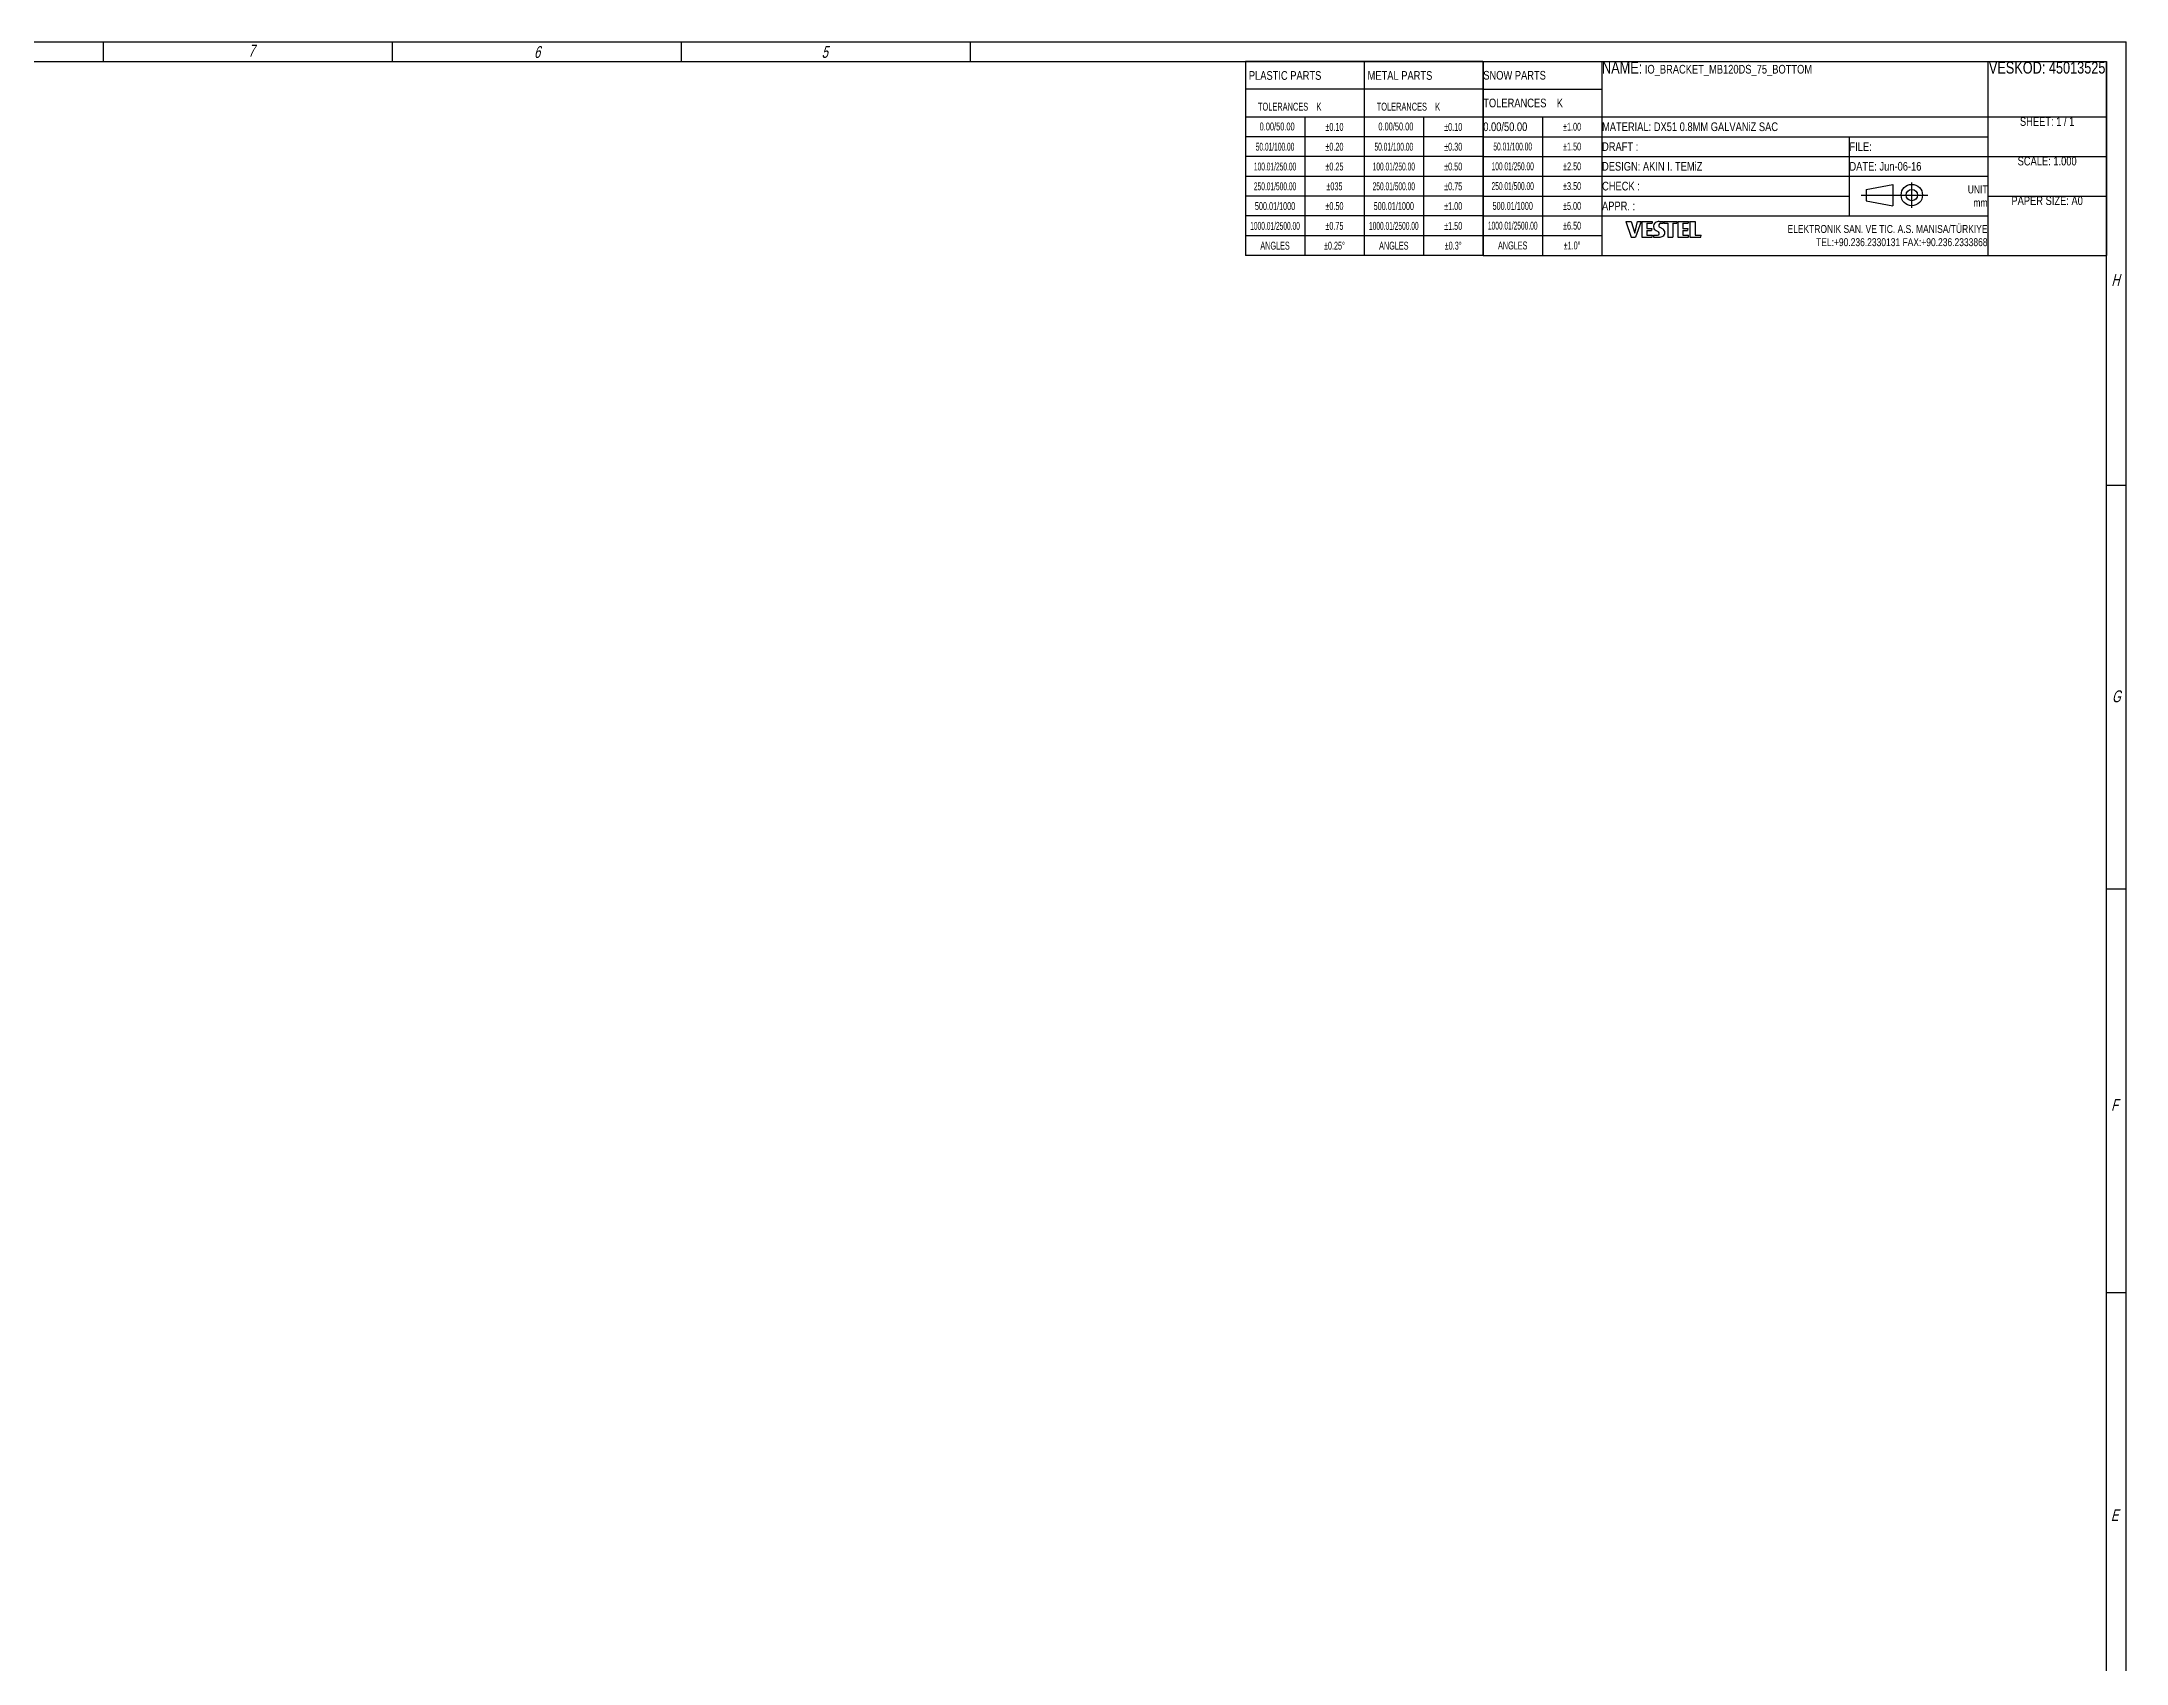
# Model space of a CAD drawing. Header units: millimetres. Extents: x 0 to 1155, y 0 to 831.
# Drawn here: x 628 to 1155, y 421 to 831 of the extents above; entities that cross this region are included whole.
import ezdxf

# ---------------------------------------------------------------- set-up
doc = ezdxf.new("R2010")
doc.units = ezdxf.units.MM
doc.header["$LTSCALE"] = 65.395
doc.layers.get('0').update_dxf_attribs({"linetype": 'CONTINUOUS'})
doc.styles.get("Standard").update_dxf_attribs({"font": 'txt', "width": 0.5})
doc.styles.add('TEXTSTYLE_2', font='txt', dxfattribs={"width": 0.7})
doc.styles.add('TEXTSTYLE_3', font='txt', dxfattribs={"width": 0.8})
doc.styles.add('TEXTSTYLE_6', font='txt', dxfattribs={"width": 0.6})

# ---------------------------------------------------------------- blocks, each defined once
blk = doc.blocks.new('*T4')
at = {"color": 0, "linetype": 'Continuous', "lineweight": -2}
for p, q in [((0, 0), (2.5, 0)), ((0, 0), (0, -3.5)), ((2.5, 0), (5, 0)), ((5, 0), (7.5, 0)), ((7.5, 0), (10, 0)), ((10, 0), (12.5, 0)), ((12.5, 0), (15, 0)), ((15, 0), (17.5, 0)), ((17.5, 0), (20, 0)), ((20, 0), (22.5, 0)), ((22.5, 0), (25, 0)), ((25, 0), (27.5, 0)), ((27.5, 0), (30, 0)), ((30, 0), (32.5, 0)), ((32.5, 0), (35, 0)), ((35, 0), (37.5, 0)), ((37.5, 0), (40, 0)), ((40, 0), (42.5, 0)), ((42.5, 0), (45, 0)), ((45, 0), (47.5, 0)), ((47.5, 0), (50, 0)), ((50, 0), (52.5, 0)), ((52.5, 0), (55, 0)), ((55, 0), (57.5, 0)), ((57.5, 0), (60, 0)), ((60, 0), (62.5, 0)), ((62.5, 0), (65, 0)), ((65, 0), (67.5, 0)), ((67.5, 0), (70, 0)), ((70, 0), (72.5, 0)), ((72.5, 0), (75, 0)), ((75, 0), (77.5, 0)), ((77.5, 0), (80, 0)), ((80, 0), (82.5, 0)), ((82.5, 0), (85, 0)), ((85, 0), (87.5, 0)), ((87.5, 0), (90, 0)), ((90, 0), (92.5, 0)), ((92.5, 0), (95, 0)), ((95, 0), (97.5, 0)), ((97.5, 0), (100, 0)), ((100, 0), (102.5, 0)), ((102.5, 0), (105, 0)), ((105, 0), (107.5, 0)), ((107.5, 0), (110, 0)), ((110, 0), (112.5, 0)), ((112.5, 0), (115, 0)), ((115, 0), (117.5, 0)), ((117.5, 0), (120, 0)), ((120, 0), (122.5, 0)), ((122.5, 0), (125, 0)), ((125, 0), (127.5, 0)), ((127.5, 0), (130, 0)), ((130, 0), (132.5, 0)), ((132.5, 0), (135, 0)), ((135, 0), (137.5, 0)), ((137.5, 0), (140, 0)), ((140, 0), (142.5, 0)), ((142.5, 0), (145, 0)), ((145, 0), (147.5, 0)), ((147.5, 0), (150, 0)), ((150, 0), (152.5, 0)), ((152.5, 0), (155, 0)), ((155, 0), (157.5, 0)), ((157.5, 0), (157.5, -3.5)), ((0, -3.5), (0, -7)), ((157.5, -3.5), (157.5, -7)), ((0, -7), (0, -10.5)), ((0, -10.5), (0, -14)), ((157.5, -7), (157.5, -10.5)), ((157.5, -10.5), (157.5, -14)), ((0, -14), (0, -16.5)), ((157.5, -14), (157.5, -16.5)), ((0, -16.5), (0, -19)), ((0, -19), (0, -21.5)), ((157.5, -16.5), (157.5, -19)), ((157.5, -19), (157.5, -21.5)), ((0, -21.5), (0, -24)), ((0, -24), (0, -26.5)), ((157.5, -21.5), (157.5, -24)), ((157.5, -24), (157.5, -26.5)), ((0, -26.5), (0, -29)), ((0, -29), (0, -31.5)), ((0, -31.5), (0, -34)), ((157.5, -26.5), (157.5, -29)), ((157.5, -29), (157.5, -31.5)), ((157.5, -31.5), (157.5, -34)), ((0, -34), (0, -36.5)), ((0, -36.5), (0, -39)), ((157.5, -34), (157.5, -36.5)), ((157.5, -36.5), (157.5, -39)), ((0, -39), (0, -41.5)), ((0, -41.5), (0, -44)), ((157.5, -39), (157.5, -41.5)), ((157.5, -41.5), (157.5, -44)), ((0, -44), (0, -46.5)), ((0, -46.5), (0, -49)), ((157.5, -44), (157.5, -46.5)), ((157.5, -46.5), (157.5, -49)), ((0, -49), (2.5, -49)), ((2.5, -49), (5, -49)), ((5, -49), (7.5, -49)), ((7.5, -49), (10, -49)), ((10, -49), (12.5, -49)), ((12.5, -49), (15, -49)), ((15, -49), (17.5, -49)), ((17.5, -49), (20, -49)), ((20, -49), (22.5, -49)), ((22.5, -49), (25, -49)), ((25, -49), (27.5, -49)), ((27.5, -49), (30, -49)), ((30, -49), (32.5, -49)), ((32.5, -49), (35, -49)), ((35, -49), (37.5, -49)), ((37.5, -49), (40, -49)), ((40, -49), (42.5, -49)), ((42.5, -49), (45, -49)), ((45, -49), (47.5, -49)), ((47.5, -49), (50, -49)), ((50, -49), (52.5, -49)), ((52.5, -49), (55, -49)), ((55, -49), (57.5, -49)), ((57.5, -49), (60, -49)), ((60, -49), (62.5, -49)), ((62.5, -49), (65, -49)), ((65, -49), (67.5, -49)), ((67.5, -49), (70, -49)), ((70, -49), (72.5, -49)), ((72.5, -49), (75, -49)), ((75, -49), (77.5, -49)), ((77.5, -49), (80, -49)), ((80, -49), (82.5, -49)), ((82.5, -49), (85, -49)), ((85, -49), (87.5, -49)), ((87.5, -49), (90, -49)), ((90, -49), (92.5, -49)), ((92.5, -49), (95, -49)), ((95, -49), (97.5, -49)), ((97.5, -49), (100, -49)), ((100, -49), (102.5, -49)), ((102.5, -49), (105, -49)), ((105, -49), (107.5, -49)), ((107.5, -49), (110, -49)), ((110, -49), (112.5, -49)), ((112.5, -49), (115, -49)), ((115, -49), (117.5, -49)), ((117.5, -49), (120, -49)), ((120, -49), (122.5, -49)), ((122.5, -49), (125, -49)), ((125, -49), (127.5, -49)), ((127.5, -49), (130, -49)), ((130, -49), (132.5, -49)), ((132.5, -49), (135, -49)), ((135, -49), (137.5, -49)), ((137.5, -49), (140, -49)), ((140, -49), (142.5, -49)), ((142.5, -49), (145, -49)), ((145, -49), (147.5, -49)), ((147.5, -49), (150, -49)), ((150, -49), (152.5, -49)), ((152.5, -49), (155, -49)), ((155, -49), (157.5, -49))]:
    blk.add_line(p, q, dxfattribs=at)
at = {"color": 0, "lineweight": -2}
for p, q in [((30, 0), (30, -3.5)), ((127.5, 0), (127.5, -3.5)), ((30, -3.5), (30, -7)), ((127.5, -3.5), (127.5, -7)), ((0, -7), (2.5, -7)), ((2.5, -7), (5, -7)), ((5, -7), (7.5, -7)), ((7.5, -7), (10, -7)), ((10, -7), (12.5, -7)), ((12.5, -7), (15, -7)), ((15, -7), (17.5, -7)), ((17.5, -7), (20, -7)), ((20, -7), (22.5, -7)), ((22.5, -7), (25, -7)), ((25, -7), (27.5, -7)), ((27.5, -7), (30, -7)), ((30, -7), (30, -10.5)), ((30, -10.5), (30, -14)), ((127.5, -7), (127.5, -10.5)), ((127.5, -10.5), (127.5, -14)), ((0, -14), (2.5, -14)), ((2.5, -14), (5, -14)), ((5, -14), (7.5, -14)), ((7.5, -14), (10, -14)), ((10, -14), (12.5, -14)), ((12.5, -14), (15, -14)), ((15, -14), (17.5, -14)), ((15, -14), (15, -16.5)), ((17.5, -14), (20, -14)), ((20, -14), (22.5, -14)), ((22.5, -14), (25, -14)), ((25, -14), (27.5, -14)), ((27.5, -14), (30, -14)), ((30, -14), (32.5, -14)), ((30, -14), (30, -16.5)), ((32.5, -14), (35, -14)), ((35, -14), (37.5, -14)), ((37.5, -14), (40, -14)), ((40, -14), (42.5, -14)), ((42.5, -14), (45, -14)), ((45, -14), (47.5, -14)), ((47.5, -14), (50, -14)), ((50, -14), (52.5, -14)), ((52.5, -14), (55, -14)), ((55, -14), (57.5, -14)), ((57.5, -14), (60, -14)), ((60, -14), (62.5, -14)), ((62.5, -14), (65, -14)), ((65, -14), (67.5, -14)), ((67.5, -14), (70, -14)), ((70, -14), (72.5, -14)), ((72.5, -14), (75, -14)), ((75, -14), (77.5, -14)), ((77.5, -14), (80, -14)), ((80, -14), (82.5, -14)), ((82.5, -14), (85, -14)), ((85, -14), (87.5, -14)), ((87.5, -14), (90, -14)), ((90, -14), (92.5, -14)), ((92.5, -14), (95, -14)), ((95, -14), (97.5, -14)), ((97.5, -14), (100, -14)), ((100, -14), (102.5, -14)), ((102.5, -14), (105, -14)), ((105, -14), (107.5, -14)), ((107.5, -14), (110, -14)), ((110, -14), (112.5, -14)), ((112.5, -14), (115, -14)), ((115, -14), (117.5, -14)), ((117.5, -14), (120, -14)), ((120, -14), (122.5, -14)), ((122.5, -14), (125, -14)), ((125, -14), (127.5, -14)), ((127.5, -14), (130, -14)), ((127.5, -14), (127.5, -16.5)), ((130, -14), (132.5, -14)), ((132.5, -14), (135, -14)), ((135, -14), (137.5, -14)), ((137.5, -14), (140, -14)), ((140, -14), (142.5, -14)), ((142.5, -14), (145, -14)), ((145, -14), (147.5, -14)), ((147.5, -14), (150, -14)), ((150, -14), (152.5, -14)), ((152.5, -14), (155, -14)), ((155, -14), (157.5, -14)), ((0, -19), (2.5, -19)), ((2.5, -19), (5, -19)), ((5, -19), (7.5, -19)), ((7.5, -19), (10, -19)), ((10, -19), (12.5, -19)), ((12.5, -19), (15, -19)), ((15, -16.5), (15, -19)), ((15, -19), (17.5, -19)), ((15, -19), (15, -21.5)), ((17.5, -19), (20, -19)), ((20, -19), (22.5, -19)), ((22.5, -19), (25, -19)), ((25, -19), (27.5, -19)), ((27.5, -19), (30, -19)), ((30, -16.5), (30, -19)), ((30, -19), (32.5, -19)), ((30, -19), (30, -21.5)), ((32.5, -19), (35, -19)), ((35, -19), (37.5, -19)), ((37.5, -19), (40, -19)), ((40, -19), (42.5, -19)), ((42.5, -19), (45, -19)), ((45, -19), (47.5, -19)), ((47.5, -19), (50, -19)), ((50, -19), (52.5, -19)), ((52.5, -19), (55, -19)), ((55, -19), (57.5, -19)), ((57.5, -19), (60, -19)), ((60, -19), (62.5, -19)), ((62.5, -19), (65, -19)), ((65, -19), (67.5, -19)), ((67.5, -19), (70, -19)), ((70, -19), (72.5, -19)), ((72.5, -19), (75, -19)), ((75, -19), (77.5, -19)), ((77.5, -19), (80, -19)), ((80, -19), (82.5, -19)), ((82.5, -19), (85, -19)), ((85, -19), (87.5, -19)), ((87.5, -19), (90, -19)), ((90, -19), (92.5, -19)), ((92.5, -19), (95, -19)), ((92.5, -19), (92.5, -21.5)), ((95, -19), (97.5, -19)), ((97.5, -19), (100, -19)), ((100, -19), (102.5, -19)), ((102.5, -19), (105, -19)), ((105, -19), (107.5, -19)), ((107.5, -19), (110, -19)), ((110, -19), (112.5, -19)), ((112.5, -19), (115, -19)), ((115, -19), (117.5, -19)), ((117.5, -19), (120, -19)), ((120, -19), (122.5, -19)), ((122.5, -19), (125, -19)), ((125, -19), (127.5, -19)), ((127.5, -16.5), (127.5, -19)), ((127.5, -19), (127.5, -21.5)), ((0, -24), (2.5, -24)), ((2.5, -24), (5, -24)), ((5, -24), (7.5, -24)), ((7.5, -24), (10, -24)), ((10, -24), (12.5, -24)), ((12.5, -24), (15, -24)), ((15, -21.5), (15, -24)), ((15, -24), (17.5, -24)), ((15, -24), (15, -26.5)), ((17.5, -24), (20, -24)), ((20, -24), (22.5, -24)), ((22.5, -24), (25, -24)), ((25, -24), (27.5, -24)), ((27.5, -24), (30, -24)), ((30, -21.5), (30, -24)), ((30, -24), (32.5, -24)), ((30, -24), (30, -26.5)), ((32.5, -24), (35, -24)), ((35, -24), (37.5, -24)), ((37.5, -24), (40, -24)), ((40, -24), (42.5, -24)), ((42.5, -24), (45, -24)), ((45, -24), (47.5, -24)), ((47.5, -24), (50, -24)), ((50, -24), (52.5, -24)), ((52.5, -24), (55, -24)), ((55, -24), (57.5, -24)), ((57.5, -24), (60, -24)), ((60, -24), (62.5, -24)), ((62.5, -24), (65, -24)), ((65, -24), (67.5, -24)), ((67.5, -24), (70, -24)), ((70, -24), (72.5, -24)), ((72.5, -24), (75, -24)), ((75, -24), (77.5, -24)), ((77.5, -24), (80, -24)), ((80, -24), (82.5, -24)), ((82.5, -24), (85, -24)), ((85, -24), (87.5, -24)), ((87.5, -24), (90, -24)), ((90, -24), (92.5, -24)), ((92.5, -21.5), (92.5, -24)), ((92.5, -24), (95, -24)), ((92.5, -24), (92.5, -26.5)), ((95, -24), (97.5, -24)), ((97.5, -24), (100, -24)), ((100, -24), (102.5, -24)), ((102.5, -24), (105, -24)), ((105, -24), (107.5, -24)), ((107.5, -24), (110, -24)), ((110, -24), (112.5, -24)), ((112.5, -24), (115, -24)), ((115, -24), (117.5, -24)), ((117.5, -24), (120, -24)), ((120, -24), (122.5, -24)), ((122.5, -24), (125, -24)), ((125, -24), (127.5, -24)), ((127.5, -21.5), (127.5, -24)), ((127.5, -24), (130, -24)), ((127.5, -24), (127.5, -26.5)), ((130, -24), (132.5, -24)), ((132.5, -24), (135, -24)), ((135, -24), (137.5, -24)), ((137.5, -24), (140, -24)), ((140, -24), (142.5, -24)), ((142.5, -24), (145, -24)), ((145, -24), (147.5, -24)), ((147.5, -24), (150, -24)), ((150, -24), (152.5, -24)), ((152.5, -24), (155, -24)), ((155, -24), (157.5, -24)), ((0, -29), (2.5, -29)), ((2.5, -29), (5, -29)), ((5, -29), (7.5, -29)), ((7.5, -29), (10, -29)), ((10, -29), (12.5, -29)), ((12.5, -29), (15, -29)), ((15, -26.5), (15, -29)), ((15, -29), (17.5, -29)), ((15, -29), (15, -31.5)), ((15, -31.5), (15, -34)), ((17.5, -29), (20, -29)), ((20, -29), (22.5, -29)), ((22.5, -29), (25, -29)), ((25, -29), (27.5, -29)), ((27.5, -29), (30, -29)), ((30, -26.5), (30, -29)), ((30, -29), (32.5, -29)), ((30, -29), (30, -31.5)), ((30, -31.5), (30, -34)), ((32.5, -29), (35, -29)), ((35, -29), (37.5, -29)), ((37.5, -29), (40, -29)), ((40, -29), (42.5, -29)), ((42.5, -29), (45, -29)), ((45, -29), (47.5, -29)), ((47.5, -29), (50, -29)), ((50, -29), (52.5, -29)), ((52.5, -29), (55, -29)), ((55, -29), (57.5, -29)), ((57.5, -29), (60, -29)), ((60, -29), (62.5, -29)), ((62.5, -29), (65, -29)), ((65, -29), (67.5, -29)), ((67.5, -29), (70, -29)), ((70, -29), (72.5, -29)), ((72.5, -29), (75, -29)), ((75, -29), (77.5, -29)), ((77.5, -29), (80, -29)), ((80, -29), (82.5, -29)), ((82.5, -29), (85, -29)), ((85, -29), (87.5, -29)), ((87.5, -29), (90, -29)), ((90, -29), (92.5, -29)), ((92.5, -26.5), (92.5, -29)), ((92.5, -29), (95, -29)), ((92.5, -29), (92.5, -31.5)), ((92.5, -31.5), (92.5, -34)), ((95, -29), (97.5, -29)), ((97.5, -29), (100, -29)), ((100, -29), (102.5, -29)), ((102.5, -29), (105, -29)), ((105, -29), (107.5, -29)), ((107.5, -29), (110, -29)), ((110, -29), (112.5, -29)), ((112.5, -29), (115, -29)), ((115, -29), (117.5, -29)), ((117.5, -29), (120, -29)), ((120, -29), (122.5, -29)), ((122.5, -29), (125, -29)), ((125, -29), (127.5, -29)), ((127.5, -26.5), (127.5, -29)), ((127.5, -29), (127.5, -31.5)), ((127.5, -31.5), (127.5, -34)), ((0, -34), (2.5, -34)), ((2.5, -34), (5, -34)), ((5, -34), (7.5, -34)), ((7.5, -34), (10, -34)), ((10, -34), (12.5, -34)), ((12.5, -34), (15, -34)), ((15, -34), (17.5, -34)), ((15, -34), (15, -36.5)), ((15, -36.5), (15, -39)), ((17.5, -34), (20, -34)), ((20, -34), (22.5, -34)), ((22.5, -34), (25, -34)), ((25, -34), (27.5, -34)), ((27.5, -34), (30, -34)), ((30, -34), (32.5, -34)), ((30, -34), (30, -36.5)), ((30, -36.5), (30, -39)), ((32.5, -34), (35, -34)), ((35, -34), (37.5, -34)), ((37.5, -34), (40, -34)), ((40, -34), (42.5, -34)), ((42.5, -34), (45, -34)), ((45, -34), (47.5, -34)), ((47.5, -34), (50, -34)), ((50, -34), (52.5, -34)), ((52.5, -34), (55, -34)), ((55, -34), (57.5, -34)), ((57.5, -34), (60, -34)), ((60, -34), (62.5, -34)), ((62.5, -34), (65, -34)), ((65, -34), (67.5, -34)), ((67.5, -34), (70, -34)), ((70, -34), (72.5, -34)), ((72.5, -34), (75, -34)), ((75, -34), (77.5, -34)), ((77.5, -34), (80, -34)), ((80, -34), (82.5, -34)), ((82.5, -34), (85, -34)), ((85, -34), (87.5, -34)), ((87.5, -34), (90, -34)), ((90, -34), (92.5, -34)), ((92.5, -34), (92.5, -36.5)), ((92.5, -36.5), (92.5, -39)), ((127.5, -34), (130, -34)), ((127.5, -34), (127.5, -36.5)), ((127.5, -36.5), (127.5, -39)), ((130, -34), (132.5, -34)), ((132.5, -34), (135, -34)), ((135, -34), (137.5, -34)), ((137.5, -34), (140, -34)), ((140, -34), (142.5, -34)), ((142.5, -34), (145, -34)), ((145, -34), (147.5, -34)), ((147.5, -34), (150, -34)), ((150, -34), (152.5, -34)), ((152.5, -34), (155, -34)), ((155, -34), (157.5, -34)), ((0, -39), (2.5, -39)), ((2.5, -39), (5, -39)), ((5, -39), (7.5, -39)), ((7.5, -39), (10, -39)), ((10, -39), (12.5, -39)), ((12.5, -39), (15, -39)), ((15, -39), (17.5, -39)), ((15, -39), (15, -41.5)), ((15, -41.5), (15, -44)), ((17.5, -39), (20, -39)), ((20, -39), (22.5, -39)), ((22.5, -39), (25, -39)), ((25, -39), (27.5, -39)), ((27.5, -39), (30, -39)), ((30, -39), (32.5, -39)), ((30, -39), (30, -41.5)), ((30, -41.5), (30, -44)), ((32.5, -39), (35, -39)), ((35, -39), (37.5, -39)), ((37.5, -39), (40, -39)), ((40, -39), (42.5, -39)), ((42.5, -39), (45, -39)), ((45, -39), (47.5, -39)), ((47.5, -39), (50, -39)), ((50, -39), (52.5, -39)), ((52.5, -39), (55, -39)), ((55, -39), (57.5, -39)), ((57.5, -39), (60, -39)), ((60, -39), (62.5, -39)), ((62.5, -39), (65, -39)), ((65, -39), (67.5, -39)), ((67.5, -39), (70, -39)), ((70, -39), (72.5, -39)), ((72.5, -39), (75, -39)), ((75, -39), (77.5, -39)), ((77.5, -39), (80, -39)), ((80, -39), (82.5, -39)), ((82.5, -39), (85, -39)), ((85, -39), (87.5, -39)), ((87.5, -39), (90, -39)), ((90, -39), (92.5, -39)), ((92.5, -39), (95, -39)), ((95, -39), (97.5, -39)), ((97.5, -39), (100, -39)), ((100, -39), (102.5, -39)), ((102.5, -39), (105, -39)), ((105, -39), (107.5, -39)), ((107.5, -39), (110, -39)), ((110, -39), (112.5, -39)), ((112.5, -39), (115, -39)), ((115, -39), (117.5, -39)), ((117.5, -39), (120, -39)), ((120, -39), (122.5, -39)), ((122.5, -39), (125, -39)), ((125, -39), (127.5, -39)), ((127.5, -39), (127.5, -41.5)), ((127.5, -41.5), (127.5, -44)), ((0, -44), (2.5, -44)), ((2.5, -44), (5, -44)), ((5, -44), (7.5, -44)), ((7.5, -44), (10, -44)), ((10, -44), (12.5, -44)), ((12.5, -44), (15, -44)), ((15, -44), (17.5, -44)), ((15, -44), (15, -46.5)), ((15, -46.5), (15, -49)), ((17.5, -44), (20, -44)), ((20, -44), (22.5, -44)), ((22.5, -44), (25, -44)), ((25, -44), (27.5, -44)), ((27.5, -44), (30, -44)), ((30, -44), (30, -46.5)), ((30, -46.5), (30, -49)), ((127.5, -44), (127.5, -46.5)), ((127.5, -46.5), (127.5, -49))]:
    blk.add_line(p, q, dxfattribs=at)
at = {"color": 0, "linetype": 'Continuous'}
for s, insert, char_height, width, attachment_point, style in [('SNOW PARTS', (0.06, -3.5), 2.2, 29.88, 4, 'TEXTSTYLE_3'), ('NAME:\\H2.2; IO_BRACKET_MB120DS_75_BOTTOM', (30.06, -0.06), 3, 97.38, 1, 'TEXTSTYLE_3'), ('TOLERANCES    K', (0.06, -10.5), 2.2, 29.88, 4, 'TEXTSTYLE_3'), ('0.00/50.00', (0.06, -16.5), 2.2, 14.88, 4, 'TEXTSTYLE_3'), ('±1.00', (22.5, -16.5), 2, 14.88, 5, 'TEXTSTYLE_6'), ('SHEET: 1 / 1', (142.5, -14.06), 2.2, 29.88, 2, 'TEXTSTYLE_3'), ('±1.50', (22.5, -21.5), 2, 14.88, 5, 'TEXTSTYLE_6'), ('DRAFT : ', (30.06, -21.5), 2.2, 62.38, 4, 'TEXTSTYLE_3'), ('FILE: ', (92.56, -21.5), 2.2, 34.88, 4, 'TEXTSTYLE_3'), ('±2.50', (22.5, -26.5), 2, 14.88, 5, 'TEXTSTYLE_6'), ('DATE: Jun-06-16', (92.56, -26.5), 2.2, 34.88, 4, 'TEXTSTYLE_3'), ('SCALE: 1.000', (142.5, -24.06), 2.2, 29.88, 2, 'TEXTSTYLE_3'), ('±3.50', (22.5, -31.5), 2, 14.88, 5, 'TEXTSTYLE_6'), ('UNIT   \\Pmm    ', (127.44, -34), 2, 34.88, 6, 'TEXTSTYLE_3'), ('500.01/1000', (7.5, -36.5), 2, 14.88, 5, 'TEXTSTYLE_6'), ('±5.00', (22.5, -36.5), 2, 14.88, 5, 'TEXTSTYLE_6'), ('PAPER SIZE: A0', (142.5, -34.06), 2.2, 29.88, 2, 'TEXTSTYLE_3'), ('±6.50', (22.5, -41.5), 2, 14.88, 5, 'TEXTSTYLE_6'), ('ELEKTRONIK SAN. VE TIC. A.S. MANISA/TÜRKIYE\\PTEL:+90.236.2330131 FAX:+90.236.2333868    ', (127.44, -44), 2, 97.38, 6, 'TEXTSTYLE_3'), ('ANGLES', (7.5, -46.5), 2, 14.88, 5, 'TEXTSTYLE_6'), ('±1.0°', (22.5, -46.5), 2, 14.88, 5, 'TEXTSTYLE_6')]:
    blk.add_mtext(s, dxfattribs=dict(at, insert=insert, char_height=char_height, width=width, attachment_point=attachment_point, style=style))
at = {"color": 2, "linetype": 'Continuous', "style": 'TEXTSTYLE_3'}
for s, insert, char_height, width, attachment_point in [('{VESKOD: \\C256;45013525}', (142.5, -0.06), 3, 29.88, 2), ('{MATERIAL: DX51 0.8MM GALVANiZ SAC}', (30.06, -16.5), 2.2, 97.38, 4), ('{DESIGN: AKIN I. TEMiZ}', (30.06, -26.5), 2.2, 62.38, 4), ('{CHECK : }', (30.06, -31.5), 2.2, 62.38, 4), ('{APPR. : }', (30.06, -36.5), 2.2, 62.38, 4)]:
    blk.add_mtext(s, dxfattribs=dict(at, insert=insert, char_height=char_height, width=width, attachment_point=attachment_point))
at = {"color": 0, "linetype": 'Continuous', "char_height": 2, "width": 14.88, "attachment_point": 5}
for s, insert in [('50.01/100.00', (7.5, -21.5)), ('100.01/250.00', (7.5, -26.5)), ('250.01/500.00', (7.5, -31.5)), ('1000.01/2500.00', (7.5, -41.5))]:
    blk.add_mtext(s, dxfattribs=dict(at, insert=insert))

msp = doc.modelspace()

# ---------------------------------------------------------------- linework, layer by layer
at = {"color": 7, "linetype": 'Continuous'}
for p, q in [((0, 831), (1155, 831)), ((644, 826), (644, 831)), ((717, 826), (717, 831)), ((790, 826), (790, 831)), ((863, 826), (863, 831)), ((1155, 0), (1155, 831)), ((20, 826), (1150, 826)), ((1150, 5), (1150, 826)), ((1150, 719), (1155, 719)), ((1150, 617), (1155, 617)), ((1150, 515), (1155, 515))]:
    msp.add_line(p, q, dxfattribs=at)
at = {"color": 2, "linetype": 'Continuous'}
for p, q in [((932.465, 825.965), (932.465, 776.965)), ((992.465, 825.965), (932.465, 825.965)), ((962.465, 825.965), (962.465, 776.965)), ((992.465, 825.965), (992.465, 776.965)), ((992.465, 818.965), (932.465, 818.965)), ((992.465, 811.965), (932.465, 811.965)), ((947.465, 811.965), (947.465, 776.965)), ((977.465, 811.965), (977.465, 776.965)), ((992.465, 806.965), (932.465, 806.965)), ((992.465, 801.965), (932.465, 801.965)), ((992.465, 796.965), (932.465, 796.965)), ((992.465, 791.965), (932.465, 791.965)), ((992.465, 786.965), (932.465, 786.965)), ((992.465, 781.965), (932.465, 781.965)), ((992.465, 776.965), (932.465, 776.965))]:
    msp.add_line(p, q, dxfattribs=at)
at = {"color": 40, "linetype": 'Continuous'}
for p, q in [((1100.818, 788.991), (1100.818, 795.436)), ((1088.026, 792.258), (1104.905, 792.258)), ((1089.286, 793.698), (1096.042, 794.958)), ((1089.286, 793.698), (1089.286, 790.818)), ((1089.286, 790.818), (1096.042, 789.558)), ((1096.042, 794.958), (1096.042, 789.558)), ((1028.562, 785.608), (1029.957, 785.608)), ((1028.562, 785.608), (1029.957, 781.584)), ((1029.957, 785.608), (1030.842, 782.657)), ((1030.842, 782.657), (1031.54, 785.608)), ((1032.425, 785.608), (1031.03, 781.584)), ((1031.54, 785.608), (1032.425, 785.608)), ((1032.586, 785.608), (1035.268, 785.608)), ((1032.586, 785.608), (1032.586, 781.584)), ((1033.873, 785.125), (1035.226, 785.125)), ((1033.873, 785.125), (1033.873, 783.783)), ((1035.268, 785.608), (1035.226, 785.125)), ((1037.015, 785.608), (1038.005, 785.608)), ((1037.415, 785.125), (1038.005, 785.125)), ((1038.005, 785.608), (1038.005, 785.125)), ((1038.166, 785.608), (1041.492, 785.608)), ((1038.166, 785.608), (1038.166, 785.125)), ((1038.166, 785.125), (1039.185, 785.125)), ((1039.185, 785.125), (1039.185, 781.584)), ((1040.473, 785.125), (1041.492, 785.125)), ((1040.473, 785.125), (1040.473, 781.584)), ((1041.492, 785.608), (1041.492, 785.125)), ((1041.707, 785.608), (1044.389, 785.608)), ((1041.707, 785.608), (1041.707, 781.584)), ((1042.995, 785.125), (1044.347, 785.125)), ((1042.995, 785.125), (1042.995, 783.783)), ((1044.389, 785.608), (1044.347, 785.125)), ((1044.765, 785.608), (1046.053, 785.608)), ((1044.765, 785.608), (1044.765, 781.584)), ((1046.053, 785.608), (1046.053, 782.12)), ((1029.957, 781.584), (1031.03, 781.584)), ((1032.586, 781.584), (1035.268, 781.584)), ((1033.873, 783.783), (1035.109, 783.783)), ((1033.873, 783.301), (1035.067, 783.301)), ((1033.873, 783.301), (1033.873, 782.12)), ((1033.873, 782.12), (1035.315, 782.12)), ((1035.109, 783.783), (1035.067, 783.301)), ((1035.268, 781.584), (1035.315, 782.12)), ((1035.59, 782.12), (1035.543, 781.584)), ((1035.543, 781.584), (1037.045, 781.584)), ((1035.59, 782.12), (1036.61, 782.12)), ((1036.2, 783.256), (1036.813, 782.928)), ((1037.148, 784.123), (1037.894, 783.695)), ((1039.185, 781.584), (1040.473, 781.584)), ((1041.707, 781.584), (1044.389, 781.584)), ((1042.995, 783.783), (1044.23, 783.783)), ((1042.995, 783.301), (1044.188, 783.301)), ((1042.995, 783.301), (1042.995, 782.12)), ((1042.995, 782.12), (1044.436, 782.12)), ((1044.23, 783.783), (1044.188, 783.301)), ((1044.389, 781.584), (1044.436, 782.12)), ((1044.765, 781.584), (1047.555, 781.584)), ((1046.053, 782.12), (1047.602, 782.12)), ((1047.555, 781.584), (1047.602, 782.12))]:
    msp.add_line(p, q, dxfattribs=at)
for radius in [2.7, 1.44]:
    msp.add_circle((1100.818, 792.258), radius, dxfattribs=at)
for centre, radius, start, end in [((1036.771, 784.32), 1.207, 128.1645, 241.79705), ((1037.015, 783.998), 1.61, 90, 127.84439), ((1037.415, 784.588), 0.537, 90, 240.19643), ((1036.61, 782.549), 0.429, 270, 61.79705), ((1037.045, 783.195), 1.61, 270, 304.26043), ((1037.361, 782.764), 1.073, 303.36701, 60.09274)]:
    msp.add_arc(centre, radius, start, end, dxfattribs=at)

# ---------------------------------------------------------------- block references
at = {"color": 2, "linetype": 'Continuous'}
msp.add_blockref('*T4', (992.5, 826), dxfattribs=at)

# ---------------------------------------------------------------- texts
at = {"color": 2, "linetype": 'Continuous', "char_height": 3, "width": 2.1, "attachment_point": 2, "line_spacing_factor": 0.9, "style": 'TEXTSTYLE_2'}
for s, insert in [('\\Q15.0;7', (681.39, 830.232)), ('\\Q15.0;6', (753.549, 829.895)), ('\\Q15.0;5', (826.213, 829.895)), ('\\Q15.0;H', (1152.247, 772.298)), ('\\Q15.0;G', (1152.465, 667.119)), ('\\Q15.0;F', (1152.029, 563.9)), ('\\Q15.0;E', (1152.029, 460.245))]:
    msp.add_mtext(s, dxfattribs=dict(at, insert=insert))
at = {"color": 3, "linetype": 'Continuous', "line_spacing_factor": 0.9}
for s, insert, char_height, width, attachment_point, style in [('PLASTIC PARTS', (933.345, 823.565), 2.2, 22.88, 1, 'TEXTSTYLE_3'), ('METAL PARTS', (963.345, 823.565), 2.2, 19.36, 1, 'TEXTSTYLE_3'), ('TOLERANCES    K', (943.658, 815.586), 2, 21, 2, 'TEXTSTYLE_2'), ('TOLERANCES    K', (973.658, 815.586), 2, 21, 2, 'TEXTSTYLE_2'), ('0.00/50.00', (940.489, 810.578), 2, 14, 2, 'TEXTSTYLE_2'), ('±0.10', (954.965, 810.465), 2, 6, 2, 'TEXTSTYLE_6'), ('0.00/50.00', (970.489, 810.578), 2, 14, 2, 'TEXTSTYLE_2'), ('±0.10', (984.965, 810.465), 2, 6, 2, 'TEXTSTYLE_6'), ('±0.20', (954.965, 805.465), 2, 6, 2, 'TEXTSTYLE_6'), ('±0.25', (954.965, 800.465), 2, 6, 2, 'TEXTSTYLE_6'), ('±0.30', (984.965, 805.465), 2, 6, 2, 'TEXTSTYLE_6'), ('±0.50', (984.965, 800.465), 2, 6, 2, 'TEXTSTYLE_6'), ('±035', (954.965, 795.465), 2, 4.8, 2, 'TEXTSTYLE_6'), ('±0.75', (984.965, 795.465), 2, 6, 2, 'TEXTSTYLE_6'), ('500.01/1000', (939.965, 790.465), 2, 13.2, 2, 'TEXTSTYLE_6'), ('±0.50', (954.965, 790.465), 2, 6, 2, 'TEXTSTYLE_6'), ('500.01/1000', (969.965, 790.465), 2, 13.2, 2, 'TEXTSTYLE_6'), ('±1.00', (984.965, 790.465), 2, 6, 2, 'TEXTSTYLE_6'), ('±0.75', (954.965, 785.465), 2, 6, 2, 'TEXTSTYLE_6'), ('±1.50', (984.965, 785.465), 2, 6, 2, 'TEXTSTYLE_6'), ('ANGLES', (939.965, 780.465), 2, 7.2, 2, 'TEXTSTYLE_6'), ('±0.25°', (954.965, 780.465), 2, 7.2, 2, 'TEXTSTYLE_6'), ('ANGLES', (969.965, 780.465), 2, 7.2, 2, 'TEXTSTYLE_6'), ('±0.3°', (984.965, 780.465), 2, 6, 2, 'TEXTSTYLE_6')]:
    msp.add_mtext(s, dxfattribs=dict(at, insert=insert, char_height=char_height, width=width, attachment_point=attachment_point, style=style))
at = {"color": 3, "linetype": 'Continuous', "char_height": 2, "attachment_point": 2, "line_spacing_factor": 0.9}
for s, insert, width in [('100.01/250.00', (939.965, 800.465), 13), ('50.01/100.00', (939.965, 805.465), 12), ('100.01/250.00', (969.965, 800.465), 13), ('50.01/100.00', (969.965, 805.465), 12), ('250.01/500.00', (939.965, 795.465), 13), ('250.01/500.00', (969.965, 795.465), 13), ('1000.01/2500.00', (939.965, 785.465), 15), ('1000.01/2500.00', (969.965, 785.465), 15)]:
    msp.add_mtext(s, dxfattribs=dict(at, insert=insert, width=width))

doc.saveas('drawing.dxf')
